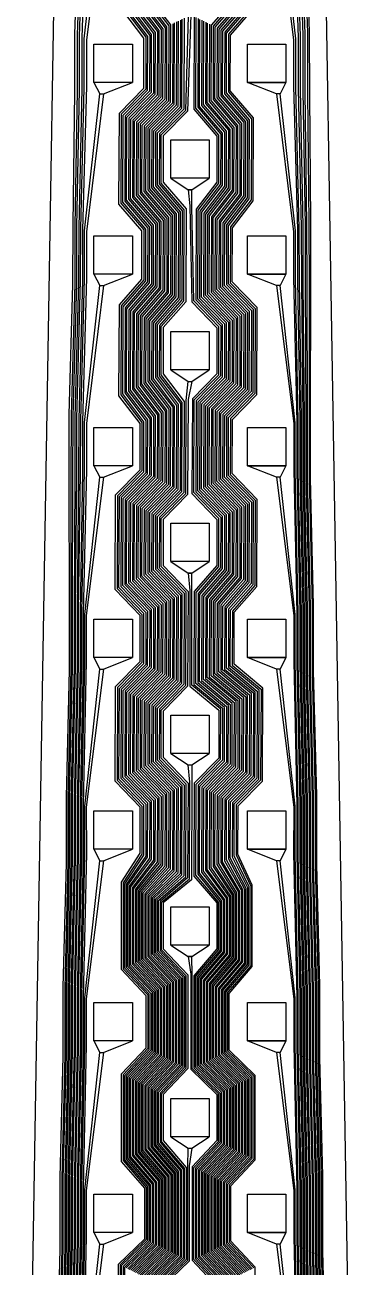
# Model space of a CAD drawing. Header units: inches. Extents: x 106592 to 209533, y 57057 to 74911.
# Drawn here: x 112558.5 to 112644.5, y 63309.1 to 63633.1 of the extents above; entities that cross this region are included whole.
import ezdxf

# ---------------------------------------------------------------- set-up
doc = ezdxf.new("R2010")
doc.units = ezdxf.units.IN
doc.header["$MEASUREMENT"] = 0
for name, color, linetype in [('metal', 221, 'Continuous'), ('nitride window', 40, 'Continuous'), ('profile', 140, 'Continuous')]:
    doc.layers.add(name, color=color, linetype=linetype)

msp = doc.modelspace()

# ---------------------------------------------------------------- linework, layer by layer
at = {"layer": 'metal'}
for points in [[(112624.01, 63815.12), (112628.5, 63779.15), (112628.5, 63767.13), (112629.69, 63729.77), (112629.71, 63716.52), (112630.88, 63680.39), (112630.91, 63665.92), (112632.07, 63631.01), (112632.11, 63615.32), (112632.46, 63581.21), (112632.51, 63565.12), (112632.51, 63531.12), (112632.51, 63515.12), (112633.31, 63481.52), (112633.31, 63464.72), (112634.11, 63431.92), (112634.11, 63414.32), (112634.91, 63382.32), (112634.91, 63363.92), (112635.71, 63332.72), (112635.71, 63313.52), (112636.51, 63283.12)], [(112636.91, 63283.32), (112636.11, 63313.32), (112636.11, 63332.92), (112635.31, 63363.72), (112635.31, 63382.52), (112634.51, 63414.12), (112634.51, 63432.12), (112633.71, 63464.52), (112633.71, 63481.72), (112632.91, 63514.92), (112632.91, 63531.32), (112633.01, 63564.87), (112632.96, 63581.47), (112632.71, 63615.02), (112632.66, 63631.32), (112631.51, 63665.62), (112631.47, 63680.7), (112630.31, 63716.22), (112630.28, 63730.08), (112629.11, 63766.82), (112629.09, 63779.46), (112625.01, 63815.12)], [(112566.91, 63282.92), (112567.71, 63313.72), (112567.71, 63332.52), (112568.51, 63364.12), (112568.51, 63382.12), (112569.31, 63414.52), (112569.31, 63431.72), (112570.11, 63464.92), (112570.11, 63481.32), (112570.01, 63514.87), (112570.06, 63531.47), (112571.01, 63565.37), (112571.05, 63580.96), (112571.51, 63615.62), (112571.55, 63630.7), (112572.71, 63666.22)], [(112573.31, 63666.52), (112572.14, 63630.39), (112572.11, 63615.92), (112571.55, 63580.7), (112571.51, 63565.62), (112570.56, 63531.21), (112570.51, 63515.12), (112570.51, 63481.12), (112570.51, 63465.12), (112569.71, 63431.52), (112569.71, 63414.72), (112568.91, 63381.92), (112568.91, 63364.32), (112568.11, 63332.32), (112568.11, 63313.92), (112567.31, 63282.72)], [(112567.71, 63282.52), (112568.51, 63314.12), (112568.51, 63332.12), (112569.31, 63364.52), (112569.31, 63381.72), (112570.11, 63414.92), (112570.11, 63431.32), (112570.91, 63465.32), (112570.91, 63480.92), (112571.01, 63515.37), (112571.05, 63530.96), (112572.01, 63565.87), (112572.05, 63580.44), (112572.71, 63616.22), (112572.74, 63630.08), (112573.91, 63666.82)], [(112574.53, 63667.13), (112573.34, 63629.77), (112573.34, 63616.53), (112572.54, 63580.18), (112572.51, 63566.12), (112571.55, 63530.7), (112571.51, 63515.62), (112571.31, 63480.72), (112571.31, 63465.52), (112570.51, 63431.12), (112570.51, 63415.12), (112569.71, 63381.52), (112569.71, 63364.72), (112568.91, 63331.92), (112568.91, 63314.32), (112568.11, 63282.32)], [(112628.5, 63667.13), (112629.69, 63629.77), (112629.69, 63616.53), (112630.48, 63580.18), (112630.51, 63566.12), (112630.91, 63530.32), (112630.91, 63515.92), (112631.71, 63480.72), (112631.71, 63465.52), (112632.51, 63431.12), (112632.51, 63415.12), (112633.31, 63381.52), (112633.31, 63364.72), (112634.11, 63331.92), (112634.11, 63314.32), (112634.91, 63282.32)], [(112635.31, 63282.52), (112634.51, 63314.12), (112634.51, 63332.12), (112633.71, 63364.52), (112633.71, 63381.72), (112632.91, 63414.92), (112632.91, 63431.32), (112632.11, 63465.32), (112632.11, 63480.92), (112631.31, 63515.72), (112631.31, 63530.52), (112631.01, 63565.87), (112630.98, 63580.44), (112630.31, 63616.22), (112630.28, 63630.08), (112629.11, 63666.82)], [(112629.71, 63666.52), (112630.88, 63630.39), (112630.91, 63615.92), (112631.47, 63580.7), (112631.51, 63565.62), (112631.71, 63530.72), (112631.71, 63515.52), (112632.51, 63481.12), (112632.51, 63465.12), (112633.31, 63431.52), (112633.31, 63414.72), (112634.11, 63381.92), (112634.11, 63364.32), (112634.91, 63332.32), (112634.91, 63313.92), (112635.71, 63282.72)], [(112636.11, 63282.92), (112635.31, 63313.72), (112635.31, 63332.52), (112634.51, 63364.12), (112634.51, 63382.12), (112633.71, 63414.52), (112633.71, 63431.72), (112632.91, 63464.92), (112632.91, 63481.32), (112632.11, 63515.32), (112632.11, 63530.92), (112632.01, 63565.37), (112631.97, 63580.96), (112631.51, 63615.62), (112631.47, 63630.7), (112630.31, 63666.22)], [(112568.51, 63282.12), (112569.31, 63314.52), (112569.31, 63331.72), (112570.11, 63364.92), (112570.11, 63381.32), (112570.91, 63415.32), (112570.91, 63430.92), (112571.71, 63465.72), (112571.71, 63480.52), (112572.01, 63515.87), (112572.05, 63530.44), (112573.01, 63566.37), (112573.04, 63579.93), (112573.91, 63616.82), (112573.93, 63629.46), (112578.01, 63665.12)], [(112579.01, 63665.12), (112574.53, 63629.15), (112574.53, 63617.13), (112573.53, 63579.67), (112573.51, 63566.62), (112572.54, 63530.18), (112572.51, 63516.12), (112572.11, 63480.32), (112572.11, 63465.92), (112571.31, 63430.72), (112571.31, 63415.52), (112570.51, 63381.12), (112570.51, 63365.12), (112569.71, 63331.52), (112569.71, 63314.72), (112568.91, 63281.92)], [(112624.01, 63665.12), (112628.5, 63629.15), (112628.5, 63617.13), (112629.49, 63579.67), (112629.51, 63566.62), (112630.11, 63529.92), (112630.11, 63516.32), (112630.91, 63480.32), (112630.91, 63465.92), (112631.71, 63430.72), (112631.71, 63415.52), (112632.51, 63381.12), (112632.51, 63365.12), (112633.31, 63331.52), (112633.31, 63314.72), (112634.11, 63281.92)], [(112634.51, 63282.12), (112633.71, 63314.52), (112633.71, 63331.72), (112632.91, 63364.92), (112632.91, 63381.32), (112632.11, 63415.32), (112632.11, 63430.92), (112631.31, 63465.72), (112631.31, 63480.52), (112630.51, 63516.12), (112630.51, 63530.12), (112630.01, 63566.37), (112629.98, 63579.93), (112629.11, 63616.82), (112629.09, 63629.46), (112625.01, 63665.12)], [(112590.51, 63640.12), (112596.01, 63632.87), (112595.94, 63613.23), (112589.56, 63606.73), (112589.51, 63589.62), (112595.51, 63582.62), (112595.44, 63563.49), (112589.56, 63556.73), (112589.51, 63539.62), (112595.01, 63532.37), (112594.95, 63513.74), (112588.57, 63507.24), (112588.51, 63489.12), (112595.01, 63482.37), (112594.95, 63463.74), (112588.57, 63457.24), (112588.51, 63439.12), (112595.01, 63432.37), (112594.95, 63413.74), (112588.91, 63406.92), (112588.91, 63389.32), (112595.31, 63382.52), (112595.31, 63363.72), (112588.91, 63356.92), (112588.91, 63339.32), (112594.91, 63332.32), (112594.91, 63313.92), (112588.11, 63307.32)], [(112588.51, 63307.12), (112595.31, 63313.72), (112595.31, 63332.52), (112589.31, 63339.52), (112589.31, 63356.72), (112595.71, 63363.52), (112595.71, 63382.72), (112589.31, 63389.52), (112589.31, 63406.72), (112595.44, 63413.49), (112595.51, 63432.62), (112589.01, 63439.37), (112589.07, 63456.99), (112595.44, 63463.49), (112595.51, 63482.62), (112589.01, 63489.37), (112589.07, 63506.99), (112595.44, 63513.49), (112595.51, 63532.62), (112590.01, 63539.87), (112590.06, 63556.47), (112595.94, 63563.23), (112596.01, 63582.87), (112590.01, 63589.87), (112590.06, 63606.47), (112596.43, 63612.97), (112596.51, 63633.12), (112591.01, 63640.37)], [(112582.91, 63286.32), (112582.91, 63309.92), (112589.71, 63316.52), (112589.71, 63329.72), (112583.71, 63336.72), (112583.71, 63359.52), (112590.11, 63366.32), (112590.11, 63379.92), (112583.71, 63386.72), (112583.71, 63409.52), (112588.5, 63417.09), (112588.51, 63429.12), (112582.01, 63435.87), (112582.12, 63460.59), (112588.5, 63467.09), (112588.51, 63479.12), (112582.01, 63485.87), (112582.12, 63510.59), (112588.5, 63517.09), (112588.51, 63529.12), (112583.01, 63536.37), (112583.11, 63560.08), (112588.99, 63566.83), (112589.01, 63579.37), (112583.01, 63586.37), (112583.11, 63610.08), (112589.49, 63616.58), (112589.51, 63629.62), (112584.01, 63636.87)], [(112584.51, 63637.12), (112590.01, 63629.87), (112589.98, 63616.32), (112583.61, 63609.82), (112583.51, 63586.62), (112589.51, 63579.62), (112589.49, 63566.58), (112583.61, 63559.82), (112583.51, 63536.62), (112589.01, 63529.37), (112588.99, 63516.83), (112582.62, 63510.33), (112582.51, 63486.12), (112589.01, 63479.37), (112588.99, 63466.83), (112582.62, 63460.33), (112582.51, 63436.12), (112589.01, 63429.37), (112588.99, 63416.83), (112584.11, 63409.32), (112584.11, 63386.92), (112590.51, 63380.12), (112590.51, 63366.12), (112584.11, 63359.32), (112584.11, 63336.92), (112590.11, 63329.92), (112590.11, 63316.32), (112583.31, 63309.72), (112583.31, 63286.52)], [(112583.71, 63286.72), (112583.71, 63309.52), (112590.51, 63316.12), (112590.51, 63330.12), (112584.51, 63337.12), (112584.51, 63359.12), (112590.91, 63365.92), (112590.91, 63380.32), (112584.51, 63387.12), (112584.51, 63409.12), (112589.49, 63416.58), (112589.51, 63429.62), (112583.01, 63436.37), (112583.11, 63460.08), (112589.49, 63466.58), (112589.51, 63479.62), (112583.01, 63486.37), (112583.11, 63510.08), (112589.49, 63516.58), (112589.51, 63529.62), (112584.01, 63536.87), (112584.11, 63559.56), (112589.98, 63566.32), (112590.01, 63579.87), (112584.01, 63586.87), (112584.11, 63609.56), (112590.48, 63616.06), (112590.51, 63630.12), (112585.01, 63637.37)], [(112585.51, 63637.62), (112591.01, 63630.37), (112590.98, 63615.8), (112584.6, 63609.3), (112584.51, 63587.12), (112590.51, 63580.12), (112590.48, 63566.06), (112584.6, 63559.3), (112584.51, 63537.12), (112590.01, 63529.87), (112589.98, 63516.32), (112583.61, 63509.82), (112583.51, 63486.62), (112590.01, 63479.87), (112589.98, 63466.32), (112583.61, 63459.82), (112583.51, 63436.62), (112590.01, 63429.87), (112589.98, 63416.32), (112584.91, 63408.92), (112584.91, 63387.32), (112591.31, 63380.52), (112591.31, 63365.72), (112584.91, 63358.92), (112584.91, 63337.32), (112590.91, 63330.32), (112590.91, 63315.92), (112584.11, 63309.32), (112584.11, 63286.92)], [(112584.51, 63287.12), (112584.51, 63309.12), (112591.31, 63315.72), (112591.31, 63330.52), (112585.31, 63337.52), (112585.31, 63358.72), (112591.71, 63365.52), (112591.71, 63380.72), (112585.31, 63387.52), (112585.31, 63408.72), (112590.48, 63416.06), (112590.51, 63430.12), (112584.01, 63436.87), (112584.11, 63459.56), (112590.48, 63466.06), (112590.51, 63480.12), (112584.01, 63486.87), (112584.11, 63509.56), (112590.48, 63516.06), (112590.51, 63530.12), (112585.01, 63537.37), (112585.1, 63559.05), (112590.98, 63565.8), (112591.01, 63580.37), (112585.01, 63587.37), (112585.1, 63609.05), (112591.47, 63615.55), (112591.51, 63630.62), (112586.01, 63637.87)], [(112586.51, 63638.12), (112592.01, 63630.87), (112591.97, 63615.29), (112585.6, 63608.79), (112585.51, 63587.62), (112591.51, 63580.62), (112591.47, 63565.55), (112585.6, 63558.79), (112585.51, 63537.62), (112591.01, 63530.37), (112590.98, 63515.8), (112584.6, 63509.3), (112584.51, 63487.12), (112591.01, 63480.37), (112590.98, 63465.8), (112584.6, 63459.3), (112584.51, 63437.12), (112591.01, 63430.37), (112590.98, 63415.8), (112585.71, 63408.52), (112585.71, 63387.72), (112592.11, 63380.92), (112592.11, 63365.32), (112585.71, 63358.52), (112585.71, 63337.72), (112591.71, 63330.72), (112591.71, 63315.52), (112584.91, 63308.92)], [(112585.31, 63308.72), (112592.11, 63315.32), (112592.11, 63330.92), (112586.11, 63337.92), (112586.11, 63358.32), (112592.51, 63365.12), (112592.51, 63381.12), (112586.11, 63387.92), (112586.11, 63408.32), (112591.47, 63415.55), (112591.51, 63430.62), (112585.01, 63437.37), (112585.1, 63459.05), (112591.47, 63465.55), (112591.51, 63480.62), (112585.01, 63487.37), (112585.1, 63509.05), (112591.47, 63515.55), (112591.51, 63530.62), (112586.01, 63537.87), (112586.09, 63558.53), (112591.97, 63565.29), (112592.01, 63580.87), (112586.01, 63587.87), (112586.09, 63608.53), (112592.46, 63615.03), (112592.51, 63631.12), (112587.01, 63638.37)], [(112587.51, 63638.62), (112593.01, 63631.37), (112592.96, 63614.77), (112586.59, 63608.27), (112586.51, 63588.12), (112592.51, 63581.12), (112592.46, 63565.03), (112586.59, 63558.27), (112586.51, 63538.12), (112592.01, 63530.87), (112591.97, 63515.29), (112585.6, 63508.79), (112585.51, 63487.62), (112592.01, 63480.87), (112591.97, 63465.29), (112585.6, 63458.79), (112585.51, 63437.62), (112592.01, 63430.87), (112591.97, 63415.29), (112586.51, 63408.12), (112586.51, 63388.12), (112592.91, 63381.32), (112592.91, 63364.92), (112586.51, 63358.12), (112586.51, 63338.12), (112592.51, 63331.12), (112592.51, 63315.12), (112585.71, 63308.52)], [(112586.11, 63308.32), (112592.91, 63314.92), (112592.91, 63331.32), (112586.91, 63338.32), (112586.91, 63357.92), (112593.31, 63364.72), (112593.31, 63381.52), (112586.91, 63388.32), (112586.91, 63407.92), (112592.46, 63415.03), (112592.51, 63431.12), (112586.01, 63437.87), (112586.09, 63458.53), (112592.46, 63465.03), (112592.51, 63481.12), (112586.01, 63487.87), (112586.09, 63508.53), (112592.46, 63515.03), (112592.51, 63531.12), (112587.01, 63538.37), (112587.08, 63558.02), (112592.96, 63564.77), (112593.01, 63581.37), (112587.01, 63588.37), (112587.08, 63608.02), (112593.46, 63614.52), (112593.51, 63631.62), (112588.01, 63638.87)], [(112588.51, 63639.12), (112594.01, 63631.87), (112593.95, 63614.26), (112587.58, 63607.76), (112587.51, 63588.62), (112593.51, 63581.62), (112593.46, 63564.52), (112587.58, 63557.76), (112587.51, 63538.62), (112593.01, 63531.37), (112592.96, 63514.77), (112586.59, 63508.27), (112586.51, 63488.12), (112593.01, 63481.37), (112592.96, 63464.77), (112586.59, 63458.27), (112586.51, 63438.12), (112593.01, 63431.37), (112592.96, 63414.77), (112587.31, 63407.72), (112587.31, 63388.52), (112593.71, 63381.72), (112593.71, 63364.52), (112587.31, 63357.72), (112587.31, 63338.52), (112593.31, 63331.52), (112593.31, 63314.72), (112586.51, 63308.12)], [(112586.91, 63307.92), (112593.71, 63314.52), (112593.71, 63331.72), (112587.71, 63338.72), (112587.71, 63357.52), (112594.11, 63364.32), (112594.11, 63381.92), (112587.71, 63388.72), (112587.71, 63407.52), (112593.46, 63414.52), (112593.51, 63431.62), (112587.01, 63438.37), (112587.08, 63458.02), (112593.46, 63464.52), (112593.51, 63481.62), (112587.01, 63488.37), (112587.08, 63508.02), (112593.46, 63514.52), (112593.51, 63531.62), (112588.01, 63538.87), (112588.08, 63557.5), (112593.95, 63564.26), (112594.01, 63581.87), (112588.01, 63588.87), (112588.08, 63607.5), (112594.45, 63614), (112594.51, 63632.12), (112589.01, 63639.37)], [(112589.51, 63639.62), (112595.01, 63632.37), (112594.95, 63613.74), (112588.57, 63607.24), (112588.51, 63589.12), (112594.51, 63582.12), (112594.45, 63564), (112588.57, 63557.24), (112588.51, 63539.12), (112594.01, 63531.87), (112593.95, 63514.26), (112587.58, 63507.76), (112587.51, 63488.62), (112594.01, 63481.87), (112593.95, 63464.26), (112587.58, 63457.76), (112587.51, 63438.62), (112594.01, 63431.87), (112593.95, 63414.26), (112588.11, 63407.32), (112588.11, 63388.92), (112594.51, 63382.12), (112594.51, 63364.12), (112588.11, 63357.32), (112588.11, 63338.92), (112594.11, 63331.92), (112594.11, 63314.32), (112587.31, 63307.72)], [(112587.71, 63307.52), (112594.51, 63314.12), (112594.51, 63332.12), (112588.51, 63339.12), (112588.51, 63357.12), (112594.91, 63363.92), (112594.91, 63382.32), (112588.51, 63389.12), (112588.51, 63407.12), (112594.45, 63414), (112594.51, 63432.12), (112588.01, 63438.87), (112588.08, 63457.5), (112594.45, 63464), (112594.51, 63482.12), (112588.01, 63488.87), (112588.08, 63507.5), (112594.45, 63514), (112594.51, 63532.12), (112589.01, 63539.37), (112589.07, 63556.99), (112594.95, 63563.74), (112595.01, 63582.37), (112589.01, 63589.37), (112589.07, 63606.99), (112595.44, 63613.49), (112595.51, 63632.62), (112590.01, 63639.87)], [(112614.51, 63307.12), (112608.11, 63313.92), (112608.11, 63332.32), (112614.51, 63339.12), (112614.51, 63357.12), (112607.71, 63363.72), (112607.71, 63382.52), (112613.71, 63389.52), (112613.71, 63406.72), (112609.01, 63414.37), (112609.07, 63431.99), (112615.44, 63438.49), (112615.51, 63457.62), (112608.01, 63463.87), (112608.08, 63482.5), (112613.95, 63489.26), (112614.01, 63506.87), (112607.51, 63513.62), (112607.58, 63532.76), (112613.95, 63539.26), (112614.01, 63556.87), (112607.51, 63563.62), (112607.58, 63582.76), (112612.96, 63589.77), (112613.01, 63606.37), (112607.01, 63613.37), (112607.08, 63633.02), (112612.96, 63639.77)], [(112613.46, 63639.52), (112607.58, 63632.76), (112607.51, 63613.62), (112613.51, 63606.62), (112613.46, 63589.52), (112608.08, 63582.5), (112608.01, 63563.87), (112614.51, 63557.12), (112614.45, 63539), (112608.08, 63532.5), (112608.01, 63513.87), (112614.51, 63507.12), (112614.45, 63489), (112608.57, 63482.24), (112608.51, 63464.12), (112616.01, 63457.87), (112615.94, 63438.23), (112609.56, 63431.73), (112609.51, 63414.62), (112614.11, 63406.92), (112614.11, 63389.32), (112608.11, 63382.32), (112608.11, 63363.92), (112614.91, 63357.32), (112614.91, 63338.92), (112608.51, 63332.12), (112608.51, 63314.12), (112614.91, 63307.32)], [(112615.31, 63307.52), (112608.91, 63314.32), (112608.91, 63331.92), (112615.31, 63338.72), (112615.31, 63357.52), (112608.51, 63364.12), (112608.51, 63382.12), (112614.51, 63389.12), (112614.51, 63407.12), (112610.01, 63414.87), (112610.06, 63431.47), (112616.43, 63437.97), (112616.51, 63458.12), (112609.01, 63464.37), (112609.07, 63481.99), (112614.95, 63488.74), (112615.01, 63507.37), (112608.51, 63514.12), (112608.57, 63532.24), (112614.95, 63538.74), (112615.01, 63557.37), (112608.51, 63564.12), (112608.57, 63582.24), (112613.95, 63589.26), (112614.01, 63606.87), (112608.01, 63613.87), (112608.08, 63632.5), (112613.95, 63639.26)], [(112614.45, 63639), (112608.57, 63632.24), (112608.51, 63614.12), (112614.51, 63607.12), (112614.45, 63589), (112609.07, 63581.99), (112609.01, 63564.37), (112615.51, 63557.62), (112615.44, 63538.49), (112609.07, 63531.99), (112609.01, 63514.37), (112615.51, 63507.62), (112615.44, 63488.49), (112609.56, 63481.73), (112609.51, 63464.62), (112617.01, 63458.37), (112616.93, 63437.71), (112610.56, 63431.21), (112610.51, 63415.12), (112614.91, 63407.32), (112614.91, 63388.92), (112608.91, 63381.92), (112608.91, 63364.32), (112615.71, 63357.72), (112615.71, 63338.52), (112609.31, 63331.72), (112609.31, 63314.52), (112615.71, 63307.72)], [(112616.11, 63307.92), (112609.71, 63314.72), (112609.71, 63331.52), (112616.11, 63338.32), (112616.11, 63357.92), (112609.31, 63364.52), (112609.31, 63381.72), (112615.31, 63388.72), (112615.31, 63407.52), (112611.01, 63415.37), (112611.05, 63430.96), (112617.43, 63437.46), (112617.51, 63458.62), (112610.01, 63464.87), (112610.06, 63481.47), (112615.94, 63488.23), (112616.01, 63507.87), (112609.51, 63514.62), (112609.56, 63531.73), (112615.94, 63538.23), (112616.01, 63557.87), (112609.51, 63564.62), (112609.56, 63581.73), (112614.95, 63588.74), (112615.01, 63607.37), (112609.01, 63614.37), (112609.07, 63631.99), (112614.95, 63638.74)], [(112615.44, 63638.49), (112609.56, 63631.73), (112609.51, 63614.62), (112615.51, 63607.62), (112615.44, 63588.49), (112610.06, 63581.47), (112610.01, 63564.87), (112616.51, 63558.12), (112616.43, 63537.97), (112610.06, 63531.47), (112610.01, 63514.87), (112616.51, 63508.12), (112616.43, 63487.97), (112610.56, 63481.21), (112610.51, 63465.12), (112618.01, 63458.87), (112617.92, 63437.2), (112611.55, 63430.7), (112611.51, 63415.62), (112615.71, 63407.72), (112615.71, 63388.52), (112609.71, 63381.52), (112609.71, 63364.72), (112616.51, 63358.12), (112616.51, 63338.12), (112610.11, 63331.32), (112610.11, 63314.92), (112616.51, 63308.12)], [(112616.91, 63308.32), (112610.51, 63315.12), (112610.51, 63331.12), (112616.91, 63337.92), (112616.91, 63358.32), (112610.11, 63364.92), (112610.11, 63381.32), (112616.11, 63388.32), (112616.11, 63407.92), (112612.01, 63415.87), (112612.05, 63430.44), (112618.42, 63436.94), (112618.51, 63459.12), (112611.01, 63465.37), (112611.05, 63480.96), (112616.93, 63487.71), (112617.01, 63508.37), (112610.51, 63515.12), (112610.56, 63531.21), (112616.93, 63537.71), (112617.01, 63558.37), (112610.51, 63565.12), (112610.56, 63581.21), (112615.94, 63588.23), (112616.01, 63607.87), (112610.01, 63614.87), (112610.06, 63631.47), (112615.94, 63638.23)], [(112616.43, 63637.97), (112610.56, 63631.21), (112610.51, 63615.12), (112616.51, 63608.12), (112616.43, 63587.97), (112611.05, 63580.96), (112611.01, 63565.37), (112617.51, 63558.62), (112617.43, 63537.46), (112611.05, 63530.96), (112611.01, 63515.37), (112617.51, 63508.62), (112617.43, 63487.46), (112611.55, 63480.7), (112611.51, 63465.62), (112619.01, 63459.37), (112618.91, 63436.68), (112612.54, 63430.18), (112612.51, 63416.12), (112616.51, 63408.12), (112616.51, 63388.12), (112610.51, 63381.12), (112610.51, 63365.12), (112617.31, 63358.52), (112617.31, 63337.72), (112610.91, 63330.92), (112610.91, 63315.32), (112617.31, 63308.52)], [(112617.71, 63308.72), (112611.31, 63315.52), (112611.31, 63330.72), (112617.71, 63337.52), (112617.71, 63358.72), (112610.91, 63365.32), (112610.91, 63380.92), (112616.91, 63387.92), (112616.91, 63408.32), (112613.01, 63416.37), (112613.04, 63429.93), (112619.41, 63436.43), (112619.51, 63459.62), (112612.01, 63465.87), (112612.05, 63480.44), (112617.92, 63487.2), (112618.01, 63508.87), (112611.51, 63515.62), (112611.55, 63530.7), (112617.92, 63537.2), (112618.01, 63558.87), (112611.51, 63565.62), (112611.55, 63580.7), (112616.93, 63587.71), (112617.01, 63608.37), (112611.01, 63615.37), (112611.05, 63630.96), (112616.93, 63637.71)], [(112617.43, 63637.46), (112611.55, 63630.7), (112611.51, 63615.62), (112617.51, 63608.62), (112617.43, 63587.46), (112612.05, 63580.44), (112612.01, 63565.87), (112618.51, 63559.12), (112618.42, 63536.94), (112612.05, 63530.44), (112612.01, 63515.87), (112618.51, 63509.12), (112618.42, 63486.94), (112612.54, 63480.18), (112612.51, 63466.12), (112620.01, 63459.87), (112619.91, 63436.17), (112613.53, 63429.67), (112613.51, 63416.62), (112617.31, 63408.52), (112617.31, 63387.72), (112611.31, 63380.72), (112611.31, 63365.52), (112618.11, 63358.92), (112618.11, 63337.32), (112611.71, 63330.52), (112611.71, 63315.72), (112618.11, 63308.92)], [(112618.51, 63287.12), (112618.51, 63309.12), (112612.11, 63315.92), (112612.11, 63330.32), (112618.51, 63337.12), (112618.51, 63359.12), (112611.71, 63365.72), (112611.71, 63380.52), (112617.71, 63387.52), (112617.71, 63408.72), (112614.01, 63416.87), (112614.03, 63429.41), (112620.4, 63435.91), (112620.51, 63460.12), (112613.01, 63466.37), (112613.04, 63479.93), (112618.91, 63486.68), (112619.01, 63509.37), (112612.51, 63516.12), (112612.54, 63530.18), (112618.91, 63536.68), (112619.01, 63559.37), (112612.51, 63566.12), (112612.54, 63580.18), (112617.92, 63587.2), (112618.01, 63608.87), (112612.01, 63615.87), (112612.05, 63630.44), (112617.92, 63637.2)], [(112589.31, 63306.72), (112596.11, 63313.32), (112596.11, 63332.92), (112590.11, 63339.92), (112590.11, 63356.32), (112596.51, 63363.12), (112596.51, 63383.12), (112590.11, 63389.92), (112590.11, 63406.32), (112596.43, 63412.97), (112596.51, 63433.12), (112590.01, 63439.87), (112590.06, 63456.47), (112596.43, 63462.97), (112596.51, 63483.12), (112590.01, 63489.87), (112590.06, 63506.47), (112596.43, 63512.97), (112596.51, 63533.12), (112591.01, 63540.37), (112591.05, 63555.96), (112596.93, 63562.71), (112597.01, 63583.37), (112591.01, 63590.37), (112591.05, 63605.96), (112597.43, 63612.46), (112597.51, 63633.62)], [(112598.01, 63633.87), (112597.92, 63612.2), (112591.55, 63605.7), (112591.51, 63590.62), (112597.51, 63583.62), (112597.43, 63562.46), (112591.55, 63555.7), (112591.51, 63540.62), (112597.01, 63533.37), (112596.93, 63512.71), (112590.56, 63506.21), (112590.51, 63490.12), (112597.01, 63483.37), (112596.93, 63462.71), (112590.56, 63456.21), (112590.51, 63440.12), (112597.01, 63433.37), (112596.93, 63412.71), (112590.51, 63406.12), (112590.51, 63390.12), (112596.91, 63383.32), (112596.91, 63362.92), (112590.51, 63356.12), (112590.51, 63340.12), (112596.51, 63333.12), (112596.51, 63313.12), (112589.71, 63306.52)], [(112590.11, 63306.32), (112596.91, 63312.92), (112596.91, 63333.32), (112590.91, 63340.32), (112590.91, 63355.92), (112597.31, 63362.72), (112597.31, 63383.52), (112590.91, 63390.32), (112590.91, 63405.92), (112597.43, 63412.46), (112597.51, 63433.62), (112591.01, 63440.37), (112591.05, 63455.96), (112597.43, 63462.46), (112597.51, 63483.62), (112591.01, 63490.37), (112591.05, 63505.96), (112597.43, 63512.46), (112597.51, 63533.62), (112592.01, 63540.87), (112592.05, 63555.44), (112597.92, 63562.2), (112598.01, 63583.87), (112592.01, 63590.87), (112592.05, 63605.44), (112598.42, 63611.94), (112598.51, 63634.12)], [(112599.01, 63634.37), (112598.91, 63611.68), (112592.54, 63605.18), (112592.51, 63591.12), (112598.51, 63584.12), (112598.42, 63561.94), (112592.54, 63555.18), (112592.51, 63541.12), (112598.01, 63533.87), (112597.92, 63512.2), (112591.55, 63505.7), (112591.51, 63490.62), (112598.01, 63483.87), (112597.92, 63462.2), (112591.55, 63455.7), (112591.51, 63440.62), (112598.01, 63433.87), (112597.92, 63412.2), (112591.31, 63405.72), (112591.31, 63390.52), (112597.71, 63383.72), (112597.71, 63362.52), (112591.31, 63355.72), (112591.31, 63340.52), (112597.31, 63333.52), (112597.31, 63312.72), (112590.51, 63306.12)], [(112590.91, 63305.92), (112597.71, 63312.52), (112597.71, 63333.72), (112591.71, 63340.72), (112591.71, 63355.52), (112598.11, 63362.32), (112598.11, 63383.92), (112591.71, 63390.72), (112591.71, 63405.52), (112598.42, 63411.94), (112598.51, 63434.12), (112592.01, 63440.87), (112592.05, 63455.44), (112598.42, 63461.94), (112598.51, 63484.12), (112592.01, 63490.87), (112592.05, 63505.44), (112598.42, 63511.94), (112598.51, 63534.12), (112593.01, 63541.37), (112593.04, 63554.93), (112598.91, 63561.68), (112599.01, 63584.37), (112593.01, 63591.37), (112593.04, 63604.93), (112599.41, 63611.43), (112599.51, 63634.62)], [(112600.01, 63634.87), (112599.91, 63611.17), (112593.53, 63604.67), (112593.51, 63591.62), (112599.51, 63584.62), (112599.41, 63561.43), (112593.53, 63554.67), (112593.51, 63541.62), (112599.01, 63534.37), (112598.91, 63511.68), (112592.54, 63505.18), (112592.51, 63491.12), (112599.01, 63484.37), (112598.91, 63461.68), (112592.54, 63455.18), (112592.51, 63441.12), (112599.01, 63434.37), (112598.91, 63411.68), (112592.11, 63405.32), (112592.11, 63390.92), (112598.51, 63384.12), (112598.51, 63362.12), (112592.11, 63355.32), (112592.11, 63340.92), (112598.11, 63333.92), (112598.11, 63312.32), (112591.31, 63305.72)], [(112591.71, 63305.52), (112598.51, 63312.12), (112598.51, 63334.12), (112592.51, 63341.12), (112592.51, 63355.12), (112598.91, 63361.92), (112598.91, 63384.32), (112592.51, 63391.12), (112592.51, 63405.12), (112599.41, 63411.43), (112599.51, 63434.62), (112593.01, 63441.37), (112593.04, 63454.93), (112599.41, 63461.43), (112599.51, 63484.62), (112593.01, 63491.37), (112593.04, 63504.93), (112599.41, 63511.43), (112599.51, 63534.62), (112594.01, 63541.87), (112594.03, 63554.41), (112599.91, 63561.17), (112600.01, 63584.87), (112594.01, 63591.87), (112594.03, 63604.41), (112600.4, 63610.91), (112601.11, 63635.42)], [(112601.71, 63635.72), (112600.9, 63610.65), (112594.53, 63604.15), (112594.53, 63592.13), (112600.51, 63585.12), (112600.4, 63560.91), (112594.53, 63554.15), (112594.53, 63542.13), (112600.01, 63534.87), (112599.91, 63511.17), (112593.53, 63504.67), (112593.51, 63491.62), (112600.01, 63484.87), (112599.91, 63461.17), (112593.53, 63454.67), (112593.51, 63441.62), (112600.01, 63434.87), (112599.91, 63411.17), (112592.91, 63404.92), (112592.91, 63391.32), (112599.31, 63384.52), (112599.31, 63361.72), (112592.91, 63354.92), (112592.91, 63341.32), (112598.91, 63334.32), (112598.91, 63311.92), (112592.11, 63305.32)], [(112602.62, 63635.33), (112602.51, 63611.12), (112608.51, 63604.12), (112608.5, 63592.09), (112603.11, 63585.08), (112603.01, 63561.37), (112609.51, 63554.62), (112609.49, 63541.58), (112603.11, 63535.08), (112603.01, 63511.37), (112609.51, 63504.62), (112609.49, 63491.58), (112603.61, 63484.82), (112603.51, 63461.62), (112611.01, 63455.37), (112610.98, 63440.8), (112604.6, 63434.3), (112604.51, 63412.12), (112610.11, 63404.92), (112610.11, 63391.32), (112604.11, 63384.32), (112604.11, 63361.92), (112610.91, 63355.32), (112610.91, 63340.92), (112604.51, 63334.12), (112604.51, 63312.12), (112610.91, 63305.32)], [(112611.31, 63305.52), (112604.91, 63312.32), (112604.91, 63333.92), (112611.31, 63340.72), (112611.31, 63355.52), (112604.51, 63362.12), (112604.51, 63384.12), (112610.51, 63391.12), (112610.51, 63405.12), (112605.01, 63412.37), (112605.1, 63434.05), (112611.47, 63440.55), (112611.51, 63455.62), (112604.01, 63461.87), (112604.11, 63484.56), (112609.98, 63491.32), (112610.01, 63504.87), (112603.51, 63511.62), (112603.61, 63534.82), (112609.98, 63541.32), (112610.01, 63554.87), (112603.51, 63561.62), (112603.61, 63584.82), (112608.99, 63591.83), (112609.01, 63604.37), (112603.01, 63611.37), (112603.11, 63635.08)], [(112603.61, 63634.82), (112603.51, 63611.62), (112609.51, 63604.62), (112609.49, 63591.58), (112604.11, 63584.56), (112604.01, 63561.87), (112610.51, 63555.12), (112610.48, 63541.06), (112604.11, 63534.56), (112604.01, 63511.87), (112610.51, 63505.12), (112610.48, 63491.06), (112604.6, 63484.3), (112604.51, 63462.12), (112612.01, 63455.87), (112611.97, 63440.29), (112605.6, 63433.79), (112605.51, 63412.62), (112610.91, 63405.32), (112610.91, 63390.92), (112604.91, 63383.92), (112604.91, 63362.32), (112611.71, 63355.72), (112611.71, 63340.52), (112605.31, 63333.72), (112605.31, 63312.52), (112611.71, 63305.72)], [(112612.11, 63305.92), (112605.71, 63312.72), (112605.71, 63333.52), (112612.11, 63340.32), (112612.11, 63355.92), (112605.31, 63362.52), (112605.31, 63383.72), (112611.31, 63390.72), (112611.31, 63405.52), (112606.01, 63412.87), (112606.09, 63433.53), (112612.46, 63440.03), (112612.51, 63456.12), (112605.01, 63462.37), (112605.1, 63484.05), (112610.98, 63490.8), (112611.01, 63505.37), (112604.51, 63512.12), (112604.6, 63534.3), (112610.98, 63540.8), (112611.01, 63555.37), (112604.51, 63562.12), (112604.6, 63584.3), (112609.98, 63591.32), (112610.01, 63604.87), (112604.01, 63611.87), (112604.11, 63634.56)], [(112604.6, 63634.3), (112604.51, 63612.12), (112610.51, 63605.12), (112610.48, 63591.06), (112605.1, 63584.05), (112605.01, 63562.37), (112611.51, 63555.62), (112611.47, 63540.55), (112605.1, 63534.05), (112605.01, 63512.37), (112611.51, 63505.62), (112611.47, 63490.55), (112605.6, 63483.79), (112605.51, 63462.62), (112613.01, 63456.37), (112612.96, 63439.77), (112606.59, 63433.27), (112606.51, 63413.12), (112611.71, 63405.72), (112611.71, 63390.52), (112605.71, 63383.52), (112605.71, 63362.72), (112612.51, 63356.12), (112612.51, 63340.12), (112606.11, 63333.32), (112606.11, 63312.92), (112612.51, 63306.12)], [(112612.91, 63306.32), (112606.51, 63313.12), (112606.51, 63333.12), (112612.91, 63339.92), (112612.91, 63356.32), (112606.11, 63362.92), (112606.11, 63383.32), (112612.11, 63390.32), (112612.11, 63405.92), (112607.01, 63413.37), (112607.08, 63433.02), (112613.46, 63439.52), (112613.51, 63456.62), (112606.01, 63462.87), (112606.09, 63483.53), (112611.97, 63490.29), (112612.01, 63505.87), (112605.51, 63512.62), (112605.6, 63533.79), (112611.97, 63540.29), (112612.01, 63555.87), (112605.51, 63562.62), (112605.6, 63583.79), (112610.98, 63590.8), (112611.01, 63605.37), (112605.01, 63612.37), (112605.1, 63634.05)], [(112605.6, 63633.79), (112605.51, 63612.62), (112611.51, 63605.62), (112611.47, 63590.55), (112606.09, 63583.53), (112606.01, 63562.87), (112612.51, 63556.12), (112612.46, 63540.03), (112606.09, 63533.53), (112606.01, 63512.87), (112612.51, 63506.12), (112612.46, 63490.03), (112606.59, 63483.27), (112606.51, 63463.12), (112614.01, 63456.87), (112613.95, 63439.26), (112607.58, 63432.76), (112607.51, 63413.62), (112612.51, 63406.12), (112612.51, 63390.12), (112606.51, 63383.12), (112606.51, 63363.12), (112613.31, 63356.52), (112613.31, 63339.72), (112606.91, 63332.92), (112606.91, 63313.32), (112613.31, 63306.52)], [(112597.01, 63633.37), (112596.93, 63612.71), (112590.56, 63606.21), (112590.51, 63590.12), (112596.51, 63583.12), (112596.43, 63562.97), (112590.56, 63556.21), (112590.51, 63540.12), (112596.01, 63532.87), (112595.94, 63513.23), (112589.56, 63506.73), (112589.51, 63489.62), (112596.01, 63482.87), (112595.94, 63463.23), (112589.56, 63456.73), (112589.51, 63439.62), (112596.01, 63432.87), (112595.94, 63413.23), (112589.71, 63406.52), (112589.71, 63389.72), (112596.11, 63382.92), (112596.11, 63363.32), (112589.71, 63356.52), (112589.71, 63339.72), (112595.71, 63332.72), (112595.71, 63313.52), (112588.91, 63306.92)], [(112613.71, 63306.72), (112607.31, 63313.52), (112607.31, 63332.72), (112613.71, 63339.52), (112613.71, 63356.72), (112606.91, 63363.32), (112606.91, 63382.92), (112612.91, 63389.92), (112612.91, 63406.32), (112608.01, 63413.87), (112608.08, 63432.5), (112614.45, 63439), (112614.51, 63457.12), (112607.01, 63463.37), (112607.08, 63483.02), (112612.96, 63489.77), (112613.01, 63506.37), (112606.51, 63513.12), (112606.59, 63533.27), (112612.96, 63539.77), (112613.01, 63556.37), (112606.51, 63563.12), (112606.59, 63583.27), (112611.97, 63590.29), (112612.01, 63605.87), (112606.01, 63612.87), (112606.09, 63633.53)], [(112606.59, 63633.27), (112606.51, 63613.12), (112612.51, 63606.12), (112612.46, 63590.03), (112607.08, 63583.02), (112607.01, 63563.37), (112613.51, 63556.62), (112613.46, 63539.52), (112607.08, 63533.02), (112607.01, 63513.37), (112613.51, 63506.62), (112613.46, 63489.52), (112607.58, 63482.76), (112607.51, 63463.62), (112615.01, 63457.37), (112614.95, 63438.74), (112608.57, 63432.24), (112608.51, 63414.12), (112613.31, 63406.52), (112613.31, 63389.72), (112607.31, 63382.72), (112607.31, 63363.52), (112614.11, 63356.92), (112614.11, 63339.32), (112607.71, 63332.52), (112607.71, 63313.72), (112614.11, 63306.92)], [(112569.31, 63281.72), (112570.11, 63314.92), (112570.11, 63331.32), (112570.91, 63365.32), (112570.91, 63380.92), (112571.71, 63415.72), (112571.71, 63430.52), (112572.51, 63466.12), (112572.51, 63480.12), (112573.01, 63516.37), (112573.04, 63529.93), (112574.01, 63566.87), (112574.03, 63579.41), (112578.01, 63615.12), (112578.01, 63615.12), (112579.01, 63615.12), (112574.53, 63579.15), (112574.53, 63567.13), (112573.53, 63529.67), (112573.51, 63516.62), (112572.91, 63479.92), (112572.91, 63466.32), (112572.11, 63430.32), (112572.11, 63415.92), (112571.31, 63380.72), (112571.31, 63365.52), (112570.51, 63331.12), (112570.51, 63315.12), (112569.71, 63281.52)], [(112633.71, 63281.72), (112632.91, 63314.92), (112632.91, 63331.32), (112632.11, 63365.32), (112632.11, 63380.92), (112631.31, 63415.72), (112631.31, 63430.52), (112630.51, 63466.12), (112630.51, 63480.12), (112629.71, 63516.52), (112629.71, 63529.72), (112629.01, 63566.87), (112628.99, 63579.41), (112625.01, 63615.12), (112625.01, 63615.12), (112624.01, 63615.12), (112628.5, 63579.15), (112628.5, 63567.13), (112629.31, 63529.52), (112629.31, 63516.72), (112630.11, 63479.92), (112630.11, 63466.32), (112630.91, 63430.32), (112630.91, 63415.92), (112631.71, 63380.72), (112631.71, 63365.52), (112632.51, 63331.12), (112632.51, 63315.12), (112633.31, 63281.52)], [(112610.51, 63305.12), (112604.11, 63311.92), (112604.11, 63334.32), (112610.51, 63341.12), (112610.51, 63355.12), (112603.71, 63361.72), (112603.71, 63384.52), (112609.71, 63391.52), (112609.71, 63404.72), (112604.01, 63411.87), (112604.11, 63434.56), (112610.48, 63441.06), (112610.51, 63455.12), (112603.01, 63461.37), (112603.11, 63485.08), (112608.99, 63491.83), (112609.01, 63504.37), (112602.51, 63511.12), (112602.62, 63535.33), (112608.99, 63541.83), (112609.01, 63554.37), (112602.51, 63561.12), (112602.02, 63585.64), (112602.01, 63590.12), (112602.01, 63590.12), (112601.01, 63590.12), (112601.43, 63585.95), (112602.01, 63560.87), (112608.51, 63554.12), (112608.5, 63542.09), (112602.12, 63535.59), (112602.01, 63510.87), (112608.51, 63504.12), (112608.5, 63492.09), (112602.62, 63485.33), (112602.51, 63461.12), (112610.01, 63454.87), (112609.98, 63441.32), (112603.61, 63434.82), (112603.51, 63411.62), (112609.31, 63404.52), (112609.31, 63391.72), (112603.31, 63384.72), (112603.31, 63361.52), (112610.11, 63354.92), (112610.11, 63341.32), (112603.71, 63334.52), (112603.71, 63311.72), (112610.11, 63304.92)], [(112570.11, 63281.32), (112570.91, 63315.32), (112570.91, 63330.92), (112571.71, 63365.72), (112571.71, 63380.52), (112572.51, 63416.12), (112572.51, 63430.12), (112573.31, 63466.52), (112573.31, 63479.72), (112574.01, 63516.87), (112574.03, 63529.41), (112578.01, 63565.12), (112578.01, 63565.12), (112579.01, 63565.12), (112574.53, 63529.15), (112574.53, 63517.13), (112573.71, 63479.52), (112573.71, 63466.72), (112572.91, 63429.92), (112572.91, 63416.32), (112572.11, 63380.32), (112572.11, 63365.92), (112571.31, 63330.72), (112571.31, 63315.52), (112570.51, 63281.12)], [(112632.91, 63281.32), (112632.11, 63315.32), (112632.11, 63330.92), (112631.31, 63365.72), (112631.31, 63380.52), (112630.51, 63416.12), (112630.51, 63430.12), (112629.71, 63466.52), (112629.71, 63479.72), (112628.91, 63516.92), (112628.91, 63529.32), (112625.01, 63565.12), (112625.01, 63565.12), (112624.01, 63565.12), (112628.51, 63529.12), (112628.51, 63517.12), (112629.31, 63479.52), (112629.31, 63466.72), (112630.11, 63429.92), (112630.11, 63416.32), (112630.91, 63380.32), (112630.91, 63365.92), (112631.71, 63330.72), (112631.71, 63315.52), (112632.51, 63281.12)], [(112592.51, 63305.12), (112599.31, 63311.72), (112599.31, 63334.52), (112593.31, 63341.52), (112593.31, 63354.72), (112599.71, 63361.52), (112599.71, 63384.72), (112593.31, 63391.52), (112593.31, 63404.72), (112600.4, 63410.91), (112600.51, 63435.12), (112594.01, 63441.87), (112594.03, 63454.41), (112600.4, 63460.91), (112600.51, 63485.12), (112594.01, 63491.87), (112594.03, 63504.41), (112600.4, 63510.91), (112600.51, 63535.12), (112601.01, 63540.12), (112601.01, 63540.12), (112602.01, 63540.12), (112601.01, 63535.37), (112600.9, 63510.65), (112594.53, 63504.15), (112594.51, 63492.12), (112601.01, 63485.37), (112600.9, 63460.65), (112594.53, 63454.15), (112594.51, 63442.12), (112601.01, 63435.37), (112600.9, 63410.65), (112593.71, 63404.52), (112593.71, 63391.72), (112600.11, 63384.92), (112600.11, 63361.32), (112593.71, 63354.52), (112593.71, 63341.72), (112599.71, 63334.72), (112599.71, 63311.52), (112592.91, 63304.92)], [(112570.91, 63280.92), (112571.71, 63315.72), (112571.71, 63330.52), (112572.51, 63366.12), (112572.51, 63380.12), (112573.31, 63416.52), (112573.31, 63429.72), (112574.11, 63466.92), (112574.11, 63479.32), (112578.01, 63515.12), (112578.01, 63515.12), (112579.01, 63515.12), (112574.51, 63479.12), (112574.51, 63467.12), (112573.71, 63429.52), (112573.71, 63416.72), (112572.91, 63379.92), (112572.91, 63366.32), (112572.11, 63330.32), (112572.11, 63315.92), (112571.31, 63280.72)], [(112632.11, 63280.92), (112631.31, 63315.72), (112631.31, 63330.52), (112630.51, 63366.12), (112630.51, 63380.12), (112629.71, 63416.52), (112629.71, 63429.72), (112628.91, 63466.92), (112628.91, 63479.32), (112625.01, 63515.12), (112625.01, 63515.12), (112624.01, 63515.12), (112628.51, 63479.12), (112628.51, 63467.12), (112629.31, 63429.52), (112629.31, 63416.72), (112630.11, 63379.92), (112630.11, 63366.32), (112630.91, 63330.32), (112630.91, 63315.92), (112631.71, 63280.72)], [(112609.71, 63304.72), (112603.31, 63311.52), (112603.31, 63334.72), (112609.71, 63341.52), (112609.71, 63354.72), (112602.91, 63361.32), (112602.91, 63384.92), (112608.91, 63391.92), (112608.91, 63404.32), (112603.01, 63411.37), (112603.11, 63435.08), (112609.49, 63441.58), (112609.51, 63454.62), (112602.01, 63460.87), (112602.01, 63485.87), (112602.01, 63490.12), (112602.01, 63490.12), (112601.01, 63490.12), (112601.51, 63485.62), (112601.51, 63460.62), (112609.01, 63454.37), (112608.99, 63441.83), (112602.62, 63435.33), (112602.51, 63411.12), (112608.51, 63404.12), (112608.51, 63392.12), (112602.51, 63385.12), (112602.51, 63361.12), (112609.31, 63354.52), (112609.31, 63341.72), (112602.91, 63334.92), (112602.91, 63311.32), (112609.31, 63304.52)], [(112571.71, 63280.52), (112572.51, 63316.12), (112572.51, 63330.12), (112573.31, 63366.52), (112573.31, 63379.72), (112574.11, 63416.92), (112574.11, 63429.32), (112578.01, 63465.12), (112578.01, 63465.12), (112579.01, 63465.12), (112574.51, 63429.12), (112574.53, 63417.13), (112573.71, 63379.52), (112573.71, 63366.72), (112572.91, 63329.92), (112572.91, 63316.32), (112572.11, 63280.32)], [(112631.31, 63280.52), (112630.51, 63316.12), (112630.51, 63330.12), (112629.71, 63366.52), (112629.71, 63379.72), (112628.91, 63416.92), (112628.91, 63429.32), (112625.01, 63465.12), (112625.01, 63465.12), (112624.01, 63465.12), (112628.51, 63429.12), (112628.5, 63417.13), (112629.31, 63379.52), (112629.31, 63366.72), (112630.11, 63329.92), (112630.11, 63316.32), (112630.91, 63280.32)], [(112593.31, 63304.72), (112600.11, 63311.32), (112600.11, 63334.92), (112594.11, 63341.92), (112594.11, 63354.32), (112600.51, 63361.12), (112600.51, 63385.12), (112594.11, 63391.92), (112594.11, 63404.32), (112601.39, 63410.4), (112601.51, 63435.62), (112601.01, 63440.12), (112601.01, 63440.12), (112602.01, 63440.12), (112602.01, 63435.87), (112601.89, 63410.14), (112594.51, 63404.12), (112594.51, 63392.12), (112600.91, 63385.32), (112600.91, 63360.92), (112594.51, 63354.12), (112594.51, 63342.12), (112600.51, 63335.12), (112600.51, 63311.12), (112593.71, 63304.52)], [(112572.51, 63280.12), (112573.31, 63316.52), (112573.31, 63329.72), (112574.11, 63366.92), (112574.11, 63379.32), (112578.01, 63415.12), (112578.01, 63415.12), (112579.01, 63415.12), (112574.51, 63379.12), (112574.51, 63367.12), (112573.71, 63329.52), (112573.71, 63316.72), (112572.91, 63279.92)], [(112630.51, 63280.12), (112629.71, 63316.52), (112629.71, 63329.72), (112628.91, 63366.92), (112628.91, 63379.32), (112625.01, 63415.12), (112625.01, 63415.12), (112624.01, 63415.12), (112628.51, 63379.12), (112628.51, 63367.12), (112629.31, 63329.52), (112629.31, 63316.72), (112630.11, 63279.92)], [(112608.91, 63304.32), (112602.51, 63311.12), (112602.51, 63335.12), (112608.91, 63341.92), (112608.91, 63354.32), (112602.11, 63360.92), (112602.11, 63385.32), (112602.01, 63390.12), (112602.01, 63390.12), (112601.01, 63390.12), (112601.71, 63385.52), (112601.71, 63360.72), (112608.51, 63354.12), (112608.51, 63342.12), (112602.11, 63335.32), (112602.11, 63310.92), (112608.51, 63304.12)], [(112573.31, 63279.72), (112574.11, 63316.92), (112574.11, 63329.32), (112578.01, 63365.12), (112578.01, 63365.12), (112579.01, 63365.12), (112574.51, 63329.12), (112574.51, 63317.12), (112573.71, 63279.52)], [(112629.71, 63279.72), (112628.91, 63316.92), (112628.91, 63329.32), (112625.01, 63365.12), (112625.01, 63365.12), (112624.01, 63365.12), (112628.51, 63329.12), (112628.51, 63317.12), (112629.31, 63279.52)], [(112594.11, 63304.32), (112600.91, 63310.92), (112600.91, 63335.32), (112601.01, 63340.12), (112601.01, 63340.12), (112602.01, 63340.12), (112601.31, 63335.52), (112601.31, 63310.72), (112594.53, 63304.15)], [(112574.11, 63279.32), (112578.01, 63315.12), (112578.01, 63315.12), (112579.01, 63315.12), (112574.51, 63279.12)], [(112628.91, 63279.32), (112625.01, 63315.12), (112625.01, 63315.12), (112624.01, 63315.12), (112628.51, 63279.12)]]:
    msp.add_lwpolyline(points, dxfattribs=at)
for points in [[(112576.51, 63628.12), (112586.51, 63628.12), (112586.51, 63618.12), (112576.51, 63618.12)], [(112616.51, 63628.12), (112626.51, 63628.12), (112626.51, 63618.12), (112616.51, 63618.12)], [(112586.51, 63618.12), (112576.51, 63618.12), (112578.01, 63615.12), (112579.01, 63615.12), (112586.51, 63618.12)], [(112616.51, 63618.12), (112626.51, 63618.12), (112625.01, 63615.12), (112624.01, 63615.12), (112616.51, 63618.12)], [(112596.51, 63603.12), (112606.51, 63603.12), (112606.51, 63593.12), (112596.51, 63593.12)], [(112606.51, 63593.12), (112596.51, 63593.12), (112601.01, 63590.12), (112602.01, 63590.12), (112606.51, 63593.12)], [(112576.51, 63578.12), (112586.51, 63578.12), (112586.51, 63568.12), (112576.51, 63568.12)], [(112616.51, 63578.12), (112626.51, 63578.12), (112626.51, 63568.12), (112616.51, 63568.12)], [(112586.51, 63568.12), (112576.51, 63568.12), (112578.01, 63565.12), (112579.01, 63565.12), (112586.51, 63568.12)], [(112616.51, 63568.12), (112626.51, 63568.12), (112625.01, 63565.12), (112624.01, 63565.12), (112616.51, 63568.12)], [(112596.51, 63553.12), (112606.51, 63553.12), (112606.51, 63543.12), (112596.51, 63543.12)], [(112606.51, 63543.12), (112596.51, 63543.12), (112601.01, 63540.12), (112602.01, 63540.12), (112606.51, 63543.12)], [(112576.51, 63528.12), (112586.51, 63528.12), (112586.51, 63518.12), (112576.51, 63518.12)], [(112616.51, 63528.12), (112626.51, 63528.12), (112626.51, 63518.12), (112616.51, 63518.12)], [(112586.51, 63518.12), (112576.51, 63518.12), (112578.01, 63515.12), (112579.01, 63515.12), (112586.51, 63518.12)], [(112616.51, 63518.12), (112626.51, 63518.12), (112625.01, 63515.12), (112624.01, 63515.12), (112616.51, 63518.12)], [(112596.51, 63503.12), (112606.51, 63503.12), (112606.51, 63493.12), (112596.51, 63493.12)], [(112606.51, 63493.12), (112596.51, 63493.12), (112601.01, 63490.12), (112602.01, 63490.12), (112606.51, 63493.12)], [(112576.51, 63478.12), (112586.51, 63478.12), (112586.51, 63468.12), (112576.51, 63468.12)], [(112616.51, 63478.12), (112626.51, 63478.12), (112626.51, 63468.12), (112616.51, 63468.12)], [(112586.51, 63468.12), (112576.51, 63468.12), (112578.01, 63465.12), (112579.01, 63465.12), (112586.51, 63468.12)], [(112616.51, 63468.12), (112626.51, 63468.12), (112625.01, 63465.12), (112624.01, 63465.12), (112616.51, 63468.12)], [(112596.51, 63453.12), (112606.51, 63453.12), (112606.51, 63443.12), (112596.51, 63443.12)], [(112606.51, 63443.12), (112596.51, 63443.12), (112601.01, 63440.12), (112602.01, 63440.12), (112606.51, 63443.12)], [(112576.51, 63428.12), (112586.51, 63428.12), (112586.51, 63418.12), (112576.51, 63418.12)], [(112616.51, 63428.12), (112626.51, 63428.12), (112626.51, 63418.12), (112616.51, 63418.12)], [(112586.51, 63418.12), (112576.51, 63418.12), (112578.01, 63415.12), (112579.01, 63415.12), (112586.51, 63418.12)], [(112616.51, 63418.12), (112626.51, 63418.12), (112625.01, 63415.12), (112624.01, 63415.12), (112616.51, 63418.12)], [(112596.51, 63403.12), (112606.51, 63403.12), (112606.51, 63393.12), (112596.51, 63393.12)], [(112606.51, 63393.12), (112596.51, 63393.12), (112601.01, 63390.12), (112602.01, 63390.12), (112606.51, 63393.12)], [(112576.51, 63378.12), (112586.51, 63378.12), (112586.51, 63368.12), (112576.51, 63368.12)], [(112616.51, 63378.12), (112626.51, 63378.12), (112626.51, 63368.12), (112616.51, 63368.12)], [(112586.51, 63368.12), (112576.51, 63368.12), (112578.01, 63365.12), (112579.01, 63365.12), (112586.51, 63368.12)], [(112616.51, 63368.12), (112626.51, 63368.12), (112625.01, 63365.12), (112624.01, 63365.12), (112616.51, 63368.12)], [(112596.51, 63353.12), (112606.51, 63353.12), (112606.51, 63343.12), (112596.51, 63343.12)], [(112606.51, 63343.12), (112596.51, 63343.12), (112601.01, 63340.12), (112602.01, 63340.12), (112606.51, 63343.12)], [(112576.51, 63328.12), (112586.51, 63328.12), (112586.51, 63318.12), (112576.51, 63318.12)], [(112616.51, 63328.12), (112626.51, 63328.12), (112626.51, 63318.12), (112616.51, 63318.12)], [(112586.51, 63318.12), (112576.51, 63318.12), (112578.01, 63315.12), (112579.01, 63315.12), (112586.51, 63318.12)], [(112616.51, 63318.12), (112626.51, 63318.12), (112625.01, 63315.12), (112624.01, 63315.12), (112616.51, 63318.12)]]:
    msp.add_lwpolyline(points, close=True, dxfattribs=at)
at = {"layer": 'nitride window'}
for points in [[(112576.51, 63628.12), (112586.51, 63628.12), (112586.51, 63618.12), (112576.51, 63618.12)], [(112616.51, 63628.12), (112626.51, 63628.12), (112626.51, 63618.12), (112616.51, 63618.12)], [(112596.51, 63603.12), (112606.51, 63603.12), (112606.51, 63593.12), (112596.51, 63593.12)], [(112576.51, 63578.12), (112586.51, 63578.12), (112586.51, 63568.12), (112576.51, 63568.12)], [(112616.51, 63578.12), (112626.51, 63578.12), (112626.51, 63568.12), (112616.51, 63568.12)], [(112596.51, 63553.12), (112606.51, 63553.12), (112606.51, 63543.12), (112596.51, 63543.12)], [(112576.51, 63528.12), (112586.51, 63528.12), (112586.51, 63518.12), (112576.51, 63518.12)], [(112616.51, 63528.12), (112626.51, 63528.12), (112626.51, 63518.12), (112616.51, 63518.12)], [(112596.51, 63503.12), (112606.51, 63503.12), (112606.51, 63493.12), (112596.51, 63493.12)], [(112576.51, 63478.12), (112586.51, 63478.12), (112586.51, 63468.12), (112576.51, 63468.12)], [(112616.51, 63478.12), (112626.51, 63478.12), (112626.51, 63468.12), (112616.51, 63468.12)], [(112596.51, 63453.12), (112606.51, 63453.12), (112606.51, 63443.12), (112596.51, 63443.12)], [(112576.51, 63428.12), (112586.51, 63428.12), (112586.51, 63418.12), (112576.51, 63418.12)], [(112616.51, 63428.12), (112626.51, 63428.12), (112626.51, 63418.12), (112616.51, 63418.12)], [(112596.51, 63403.12), (112606.51, 63403.12), (112606.51, 63393.12), (112596.51, 63393.12)], [(112576.51, 63378.12), (112586.51, 63378.12), (112586.51, 63368.12), (112576.51, 63368.12)], [(112616.51, 63378.12), (112626.51, 63378.12), (112626.51, 63368.12), (112616.51, 63368.12)], [(112596.51, 63353.12), (112606.51, 63353.12), (112606.51, 63343.12), (112596.51, 63343.12)], [(112576.51, 63328.12), (112586.51, 63328.12), (112586.51, 63318.12), (112576.51, 63318.12)], [(112616.51, 63328.12), (112626.51, 63328.12), (112626.51, 63318.12), (112616.51, 63318.12)]]:
    msp.add_lwpolyline(points, close=True, dxfattribs=at)
at = {"layer": 'profile'}
msp.add_lwpolyline([(112601.51, 64206.72), (112576.51, 64078.12), (112572.51, 64028.12), (112558.51, 63188.12), (112559.01, 62498.05), (112644, 62498.05), (112644.51, 63188.12), (112630.51, 64028.12), (112626.51, 64078.12)], close=True, dxfattribs=at)

doc.saveas('drawing.dxf')
